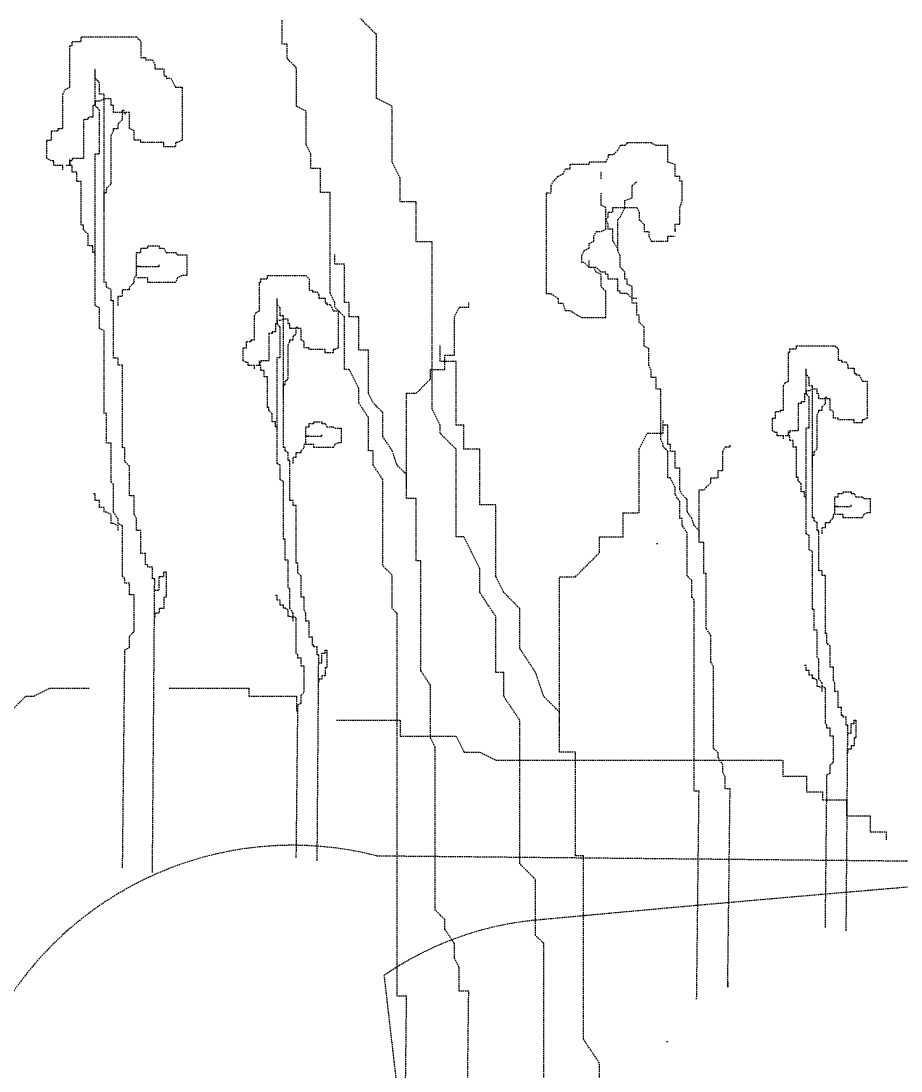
# Model space of a CAD drawing. Header units: millimetres. Extents: x 84840 to 206424, y -288515 to -124389.
# Drawn here: x 113653.2 to 113800.4, y -199503.3 to -199327.7 of the extents above; entities that cross this region are included whole.
import ezdxf

# ---------------------------------------------------------------- set-up
doc = ezdxf.new("R2010")
doc.units = ezdxf.units.MM
doc.linetypes.add('DASHED2', pattern=[0.375, 0.25, -0.125])

# ---------------------------------------------------------------- blocks, each defined once
blk = doc.blocks.new('h01')
at = {"color": 6, "linetype": 'DASHED2'}
for p, q in [((113696.88, -199331.58), (113696.88, -199327.58)), ((113712.62, -199329.98), (113709.95, -199327.31)), ((113663.24, -199330.35), (113672.46, -199330.35)), ((113663.24, -199331.12), (113663.24, -199330.35)), ((113672.46, -199330.35), (113673.23, -199331.12)), ((113712.62, -199340.65), (113712.62, -199329.98)), ((113661.32, -199331.89), (113661.71, -199331.89)), ((113661.32, -199338.8), (113661.32, -199331.89)), ((113661.71, -199331.12), (113663.24, -199331.12)), ((113661.71, -199331.89), (113661.71, -199331.12)), ((113673.23, -199331.12), (113673.23, -199333.81)), ((113697.68, -199331.58), (113696.88, -199331.58)), ((113697.68, -199333.98), (113697.68, -199331.58)), ((113673.23, -199333.81), (113673.99, -199333.81)), ((113673.99, -199333.81), (113673.99, -199334.19)), ((113699.28, -199335.58), (113697.68, -199333.98)), ((113665.55, -199337.26), (113665.55, -199335.73)), ((113673.99, -199334.19), (113675.15, -199334.19)), ((113675.15, -199334.19), (113675.53, -199334.96)), ((113675.53, -199334.96), (113675.53, -199335.73)), ((113675.53, -199335.73), (113677.07, -199335.73)), ((113677.07, -199335.73), (113677.07, -199336.88)), ((113699.28, -199341.98), (113699.28, -199335.58)), ((113665.55, -199341.87), (113665.55, -199336.11)), ((113666.31, -199338.03), (113665.55, -199337.26)), ((113677.07, -199336.88), (113677.45, -199336.88)), ((113677.45, -199336.88), (113677.45, -199337.26)), ((113677.45, -199337.26), (113678.22, -199337.26)), ((113678.22, -199337.26), (113678.99, -199338.8)), ((113660.17, -199339.95), (113660.55, -199339.18)), ((113660.55, -199339.18), (113661.32, -199338.8)), ((113666.31, -199339.95), (113666.31, -199338.03)), ((113678.99, -199338.8), (113680.14, -199338.8)), ((113680.14, -199338.8), (113680.14, -199347.63)), ((113660.17, -199345.71), (113660.17, -199339.95)), ((113665.55, -199341.1), (113665.55, -199341.87)), ((113666.31, -199341.1), (113665.55, -199341.1)), ((113667.08, -199339.95), (113666.31, -199339.95)), ((113667.08, -199340.72), (113666.31, -199341.1)), ((113667.08, -199371.44), (113667.08, -199339.95)), ((113668.23, -199340.72), (113667.08, -199340.72)), ((113668.23, -199341.87), (113668.23, -199340.72)), ((113715.28, -199341.98), (113712.62, -199340.65)), ((113665.16, -199341.87), (113665.16, -199343.79)), ((113665.55, -199341.87), (113665.16, -199341.87)), ((113666.31, -199342.64), (113665.55, -199341.87)), ((113666.31, -199349.94), (113666.31, -199342.64)), ((113668.62, -199341.87), (113668.23, -199341.87)), ((113668.62, -199343.02), (113668.62, -199341.87)), ((113670.15, -199344.18), (113670.15, -199342.64)), ((113670.15, -199342.64), (113670.54, -199342.64)), ((113700.88, -199342.78), (113699.28, -199341.98)), ((113700.88, -199348.38), (113700.88, -199342.78)), ((113715.28, -199351.31), (113715.28, -199341.98)), ((113663.63, -199344.18), (113663.63, -199350.7)), ((113664.39, -199344.18), (113663.63, -199344.18)), ((113664.39, -199343.79), (113664.39, -199344.18)), ((113665.16, -199343.79), (113664.39, -199343.79)), ((113671.31, -199343.02), (113668.62, -199343.02)), ((113669.39, -199344.94), (113670.15, -199344.18)), ((113671.31, -199345.71), (113671.31, -199343.02)), ((113658.25, -199346.1), (113659.4, -199346.1)), ((113658.25, -199347.63), (113658.25, -199346.1)), ((113659.4, -199345.71), (113660.17, -199345.71)), ((113659.4, -199346.1), (113659.4, -199345.71)), ((113668.23, -199346.86), (113668.62, -199346.1)), ((113668.62, -199346.1), (113668.62, -199345.71)), ((113668.62, -199345.71), (113669.39, -199345.71)), ((113669.39, -199345.71), (113669.39, -199344.94)), ((113672.07, -199346.1), (113671.31, -199345.71)), ((113672.07, -199347.63), (113672.07, -199346.1)), ((113657.48, -199347.63), (113658.25, -199347.63)), ((113657.48, -199350.7), (113657.48, -199347.63)), ((113668.23, -199354.93), (113668.23, -199346.86)), ((113673.23, -199347.63), (113672.07, -199347.63)), ((113673.23, -199348.02), (113673.23, -199347.63)), ((113677.07, -199348.02), (113673.23, -199348.02)), ((113677.07, -199348.78), (113677.07, -199348.02)), ((113678.99, -199348.02), (113678.99, -199348.78)), ((113679.37, -199348.02), (113678.99, -199348.02)), ((113680.14, -199347.63), (113679.37, -199348.02)), ((113754.62, -199348.11), (113754.22, -199348.51)), ((113758.62, -199348.11), (113754.62, -199348.11)), ((113759.42, -199348.51), (113758.62, -199348.11)), ((113678.99, -199348.78), (113677.07, -199348.78)), ((113701.68, -199349.98), (113700.88, -199348.38)), ((113753.02, -199349.31), (113752.22, -199350.11)), ((113753.42, -199348.51), (113753.02, -199349.31)), ((113754.22, -199348.51), (113753.42, -199348.51)), ((113761.42, -199348.51), (113759.42, -199348.51)), ((113761.42, -199351.31), (113761.42, -199348.51)), ((113658.25, -199351.09), (113657.48, -199350.7)), ((113658.63, -199351.09), (113658.25, -199351.09)), ((113658.63, -199351.86), (113658.63, -199351.09)), ((113661.32, -199351.86), (113661.32, -199350.7)), ((113661.32, -199351.09), (113661.32, -199351.86)), ((113661.71, -199351.09), (113661.32, -199351.09)), ((113661.71, -199350.7), (113661.71, -199351.09)), ((113663.63, -199350.7), (113661.71, -199350.7)), ((113665.55, -199349.94), (113666.31, -199349.94)), ((113665.55, -199375.28), (113665.55, -199349.94)), ((113701.68, -199352.38), (113701.68, -199349.98)), ((113716.62, -199353.98), (113715.28, -199351.31)), ((113748.22, -199351.31), (113748.22, -199351.71)), ((113751.02, -199351.31), (113748.22, -199351.31)), ((113751.42, -199350.51), (113751.02, -199351.31)), ((113751.42, -199350.11), (113751.42, -199350.51)), ((113752.22, -199350.11), (113751.42, -199350.11)), ((113762.62, -199351.71), (113761.42, -199351.31)), ((113660.17, -199351.86), (113658.63, -199351.86)), ((113660.17, -199352.62), (113660.17, -199351.86)), ((113661.32, -199351.86), (113660.55, -199351.86)), ((113661.71, -199351.86), (113661.32, -199351.86)), ((113661.71, -199353.01), (113661.71, -199351.86)), ((113662.47, -199353.01), (113661.71, -199353.01)), ((113662.47, -199354.54), (113662.47, -199353.01)), ((113703.28, -199352.38), (113701.68, -199352.38)), ((113703.28, -199356.38), (113703.28, -199352.38)), ((113743.82, -199353.31), (113743.02, -199353.71)), ((113744.22, -199352.51), (113743.82, -199353.31)), ((113745.02, -199352.51), (113744.22, -199352.51)), ((113745.02, -199351.71), (113745.02, -199352.51)), ((113748.22, -199351.71), (113745.02, -199351.71)), ((113750.22, -199354.11), (113750.22, -199352.91)), ((113762.62, -199353.71), (113762.62, -199351.71)), ((113663.24, -199354.54), (113662.47, -199354.54)), ((113663.24, -199361.84), (113663.24, -199354.54)), ((113667.47, -199355.7), (113668.23, -199354.93)), ((113716.62, -199357.98), (113716.62, -199353.98)), ((113742.22, -199354.51), (113741.82, -199355.31)), ((113743.02, -199353.71), (113742.22, -199354.51)), ((113755.42, -199355.31), (113756.22, -199354.51)), ((113763.42, -199353.71), (113762.62, -199353.71)), ((113763.42, -199354.51), (113763.42, -199353.71)), ((113763.82, -199354.51), (113763.42, -199354.51)), ((113763.82, -199357.71), (113763.82, -199354.51)), ((113667.08, -199359.54), (113667.08, -199356.46)), ((113667.08, -199356.46), (113667.47, -199356.46)), ((113667.47, -199356.46), (113667.47, -199355.7)), ((113704.88, -199356.38), (113703.28, -199356.38)), ((113704.88, -199373.18), (113704.88, -199356.38)), ((113741.02, -199356.51), (113741.02, -199373.31)), ((113741.82, -199356.51), (113741.02, -199356.51)), ((113741.82, -199355.31), (113741.82, -199356.51)), ((113750.22, -199358.51), (113750.22, -199356.51)), ((113755.42, -199357.31), (113755.42, -199355.31)), ((113719.28, -199357.98), (113716.62, -199357.98)), ((113719.28, -199364.65), (113719.28, -199357.98)), ((113751.02, -199358.91), (113750.22, -199358.51)), ((113754.22, -199357.71), (113755.42, -199357.31)), ((113754.22, -199358.91), (113754.22, -199357.71)), ((113763.42, -199358.91), (113763.82, -199357.71)), ((113751.02, -199360.91), (113751.02, -199358.91)), ((113751.42, -199359.71), (113752.22, -199359.71)), ((113751.42, -199360.51), (113751.42, -199359.71)), ((113752.22, -199358.91), (113756.22, -199358.91)), ((113752.22, -199359.71), (113752.22, -199358.91)), ((113753.42, -199360.51), (113754.22, -199358.91)), ((113756.22, -199358.91), (113756.62, -199359.71)), ((113756.62, -199359.71), (113756.62, -199360.91)), ((113763.42, -199361.71), (113763.42, -199358.91)), ((113663.63, -199361.84), (113663.24, -199361.84)), ((113663.63, -199362.61), (113663.63, -199361.84)), ((113751.02, -199360.91), (113751.42, -199360.51)), ((113751.02, -199362.51), (113751.02, -199360.91)), ((113751.42, -199361.71), (113751.02, -199360.91)), ((113751.42, -199362.51), (113751.42, -199361.71)), ((113753.02, -199360.91), (113753.42, -199360.51)), ((113753.02, -199365.71), (113753.02, -199360.91)), ((113756.62, -199360.91), (113757.42, -199361.71)), ((113757.42, -199361.71), (113757.42, -199362.91)), ((113762.62, -199361.71), (113763.42, -199361.71)), ((113762.62, -199362.91), (113762.62, -199361.71)), ((113664.39, -199363.38), (113663.63, -199362.61)), ((113664.39, -199365.3), (113664.39, -199363.38)), ((113749.02, -199363.71), (113749.42, -199362.91)), ((113749.02, -199364.51), (113749.02, -199363.71)), ((113749.42, -199362.91), (113750.22, -199362.91)), ((113750.22, -199362.91), (113751.02, -199362.51)), ((113752.22, -199362.51), (113751.42, -199362.51)), ((113752.22, -199364.51), (113752.22, -199362.51)), ((113757.42, -199362.91), (113758.22, -199362.91)), ((113758.22, -199362.91), (113758.22, -199363.71)), ((113758.22, -199363.71), (113758.62, -199364.51)), ((113761.42, -199363.71), (113762.62, -199363.71)), ((113761.42, -199364.51), (113761.42, -199363.71)), ((113762.62, -199362.51), (113762.62, -199362.91)), ((113665.16, -199365.3), (113664.39, -199365.3)), ((113665.16, -199366.45), (113665.16, -199365.3)), ((113673.23, -199365.68), (113674.38, -199365.68)), ((113673.23, -199366.45), (113673.23, -199365.68)), ((113674.38, -199365.3), (113676.3, -199365.3)), ((113674.38, -199365.68), (113674.38, -199365.3)), ((113676.3, -199365.3), (113676.3, -199365.68)), ((113676.3, -199365.68), (113677.07, -199365.68)), ((113677.07, -199365.68), (113677.45, -199366.45)), ((113721.95, -199364.65), (113719.28, -199364.65)), ((113721.95, -199392.65), (113721.95, -199364.65)), ((113748.22, -199364.91), (113749.02, -199364.51)), ((113748.22, -199365.71), (113748.22, -199364.91)), ((113753.02, -199365.71), (113752.22, -199364.51)), ((113758.62, -199364.51), (113761.42, -199364.51)), ((113665.55, -199366.45), (113665.16, -199366.45)), ((113665.55, -199366.83), (113665.55, -199366.45)), ((113672.46, -199366.45), (113673.23, -199366.45)), ((113672.46, -199368.75), (113672.46, -199366.45)), ((113677.45, -199366.45), (113678.99, -199366.45)), ((113678.99, -199366.45), (113679.37, -199366.83)), ((113679.37, -199366.83), (113680.91, -199366.83)), ((113680.91, -199366.83), (113680.91, -199370.29)), ((113705.68, -199368.38), (113705.68, -199366.78)), ((113747.02, -199366.91), (113747.42, -199366.11)), ((113747.02, -199368.11), (113747.02, -199366.91)), ((113747.42, -199366.11), (113748.22, -199365.71)), ((113753.02, -199366.11), (113753.02, -199365.71)), ((113753.42, -199366.91), (113753.02, -199366.11)), ((113753.42, -199368.91), (113753.42, -199366.91)), ((113673.23, -199368.75), (113672.46, -199368.75)), ((113672.46, -199370.29), (113672.46, -199368.75)), ((113672.46, -199368.75), (113676.3, -199368.75)), ((113676.3, -199368.75), (113676.3, -199368.37)), ((113707.28, -199368.38), (113705.68, -199368.38)), ((113707.28, -199374.78), (113707.28, -199368.38)), ((113747.42, -199368.11), (113747.02, -199368.11)), ((113748.22, -199368.91), (113747.42, -199368.11)), ((113748.22, -199368.91), (113748.22, -199367.71)), ((113749.02, -199368.91), (113748.22, -199368.91)), ((113749.42, -199368.91), (113748.22, -199368.91)), ((113749.42, -199369.71), (113749.02, -199368.91)), ((113750.22, -199369.71), (113749.42, -199368.91)), ((113754.22, -199369.71), (113753.42, -199368.91)), ((113672.07, -199370.67), (113672.46, -199370.29)), ((113672.07, -199371.44), (113672.07, -199370.67)), ((113674.38, -199370.67), (113672.46, -199370.67)), ((113674.38, -199371.44), (113674.38, -199370.67)), ((113679.37, -199370.67), (113678.99, -199371.44)), ((113680.14, -199370.29), (113679.37, -199370.67)), ((113680.91, -199370.29), (113680.14, -199370.29)), ((113693.31, -199370.83), (113694.38, -199370.83)), ((113693.31, -199371.37), (113693.31, -199370.83)), ((113694.38, -199370.29), (113700.83, -199370.29)), ((113694.38, -199370.83), (113694.38, -199370.29)), ((113700.83, -199370.29), (113701.37, -199370.83)), ((113701.37, -199370.83), (113701.37, -199372.71)), ((113750.22, -199370.11), (113749.42, -199369.71)), ((113751.02, -199369.71), (113750.22, -199369.71)), ((113750.22, -199372.11), (113750.22, -199370.11)), ((113751.02, -199370.11), (113751.02, -199369.71)), ((113751.42, -199370.11), (113751.02, -199370.11)), ((113751.42, -199370.91), (113751.42, -199370.11)), ((113753.02, -199370.91), (113751.42, -199370.91)), ((113753.02, -199372.91), (113753.02, -199370.91)), ((113754.22, -199370.91), (113754.22, -199369.71)), ((113754.62, -199370.91), (113754.22, -199370.91)), ((113754.62, -199371.71), (113754.62, -199370.91)), ((113667.47, -199371.44), (113667.08, -199371.44)), ((113667.47, -199372.21), (113667.47, -199371.44)), ((113668.23, -199372.59), (113667.47, -199372.21)), ((113668.23, -199374.51), (113668.23, -199372.59)), ((113670.15, -199373.74), (113670.15, -199372.59)), ((113670.15, -199372.59), (113671.31, -199372.59)), ((113671.31, -199372.21), (113672.07, -199371.44)), ((113671.31, -199372.59), (113671.31, -199372.21)), ((113678.99, -199371.44), (113674.38, -199371.44)), ((113693.04, -199371.37), (113693.31, -199371.37)), ((113693.04, -199376.21), (113693.04, -199371.37)), ((113701.37, -199372.71), (113701.91, -199372.71)), ((113701.91, -199372.71), (113701.91, -199372.98)), ((113751.02, -199372.91), (113750.22, -199372.11)), ((113755.42, -199372.11), (113754.62, -199371.71)), ((113755.42, -199374.91), (113755.42, -199372.11)), ((113669.39, -199375.28), (113669.39, -199373.74)), ((113669.39, -199373.74), (113670.15, -199373.74)), ((113696, -199375.13), (113696, -199374.06)), ((113696, -199378.36), (113696, -199374.32)), ((113701.91, -199372.98), (113702.72, -199372.98)), ((113702.72, -199372.98), (113702.98, -199373.52)), ((113702.98, -199373.52), (113702.98, -199374.06)), ((113702.98, -199374.06), (113704.06, -199374.06)), ((113704.06, -199374.06), (113704.06, -199374.86)), ((113705.68, -199374.78), (113704.88, -199373.18)), ((113741.02, -199373.31), (113741.82, -199373.31)), ((113741.82, -199373.31), (113743.02, -199374.11)), ((113743.02, -199374.11), (113743.02, -199374.91)), ((113751.02, -199377.31), (113751.02, -199372.91)), ((113753.42, -199372.91), (113753.02, -199372.91)), ((113753.42, -199373.31), (113753.42, -199372.91)), ((113754.62, -199373.31), (113753.42, -199373.31)), ((113755.42, -199374.11), (113754.62, -199373.31)), ((113756.22, -199374.11), (113755.42, -199374.11)), ((113666.31, -199375.66), (113665.55, -199375.28)), ((113666.31, -199379.12), (113666.31, -199375.66)), ((113668.62, -199374.51), (113668.23, -199374.51)), ((113668.62, -199384.11), (113668.62, -199374.51)), ((113692.5, -199376.48), (113693.04, -199376.21)), ((113696.53, -199375.67), (113696, -199375.13)), ((113696.53, -199377.01), (113696.53, -199375.67)), ((113704.06, -199374.86), (113704.33, -199374.86)), ((113704.33, -199374.86), (113704.33, -199375.13)), ((113704.33, -199375.13), (113704.87, -199375.13)), ((113704.87, -199375.13), (113705.4, -199376.21)), ((113705.4, -199376.21), (113706.21, -199376.21)), ((113705.68, -199375.58), (113705.68, -199374.78)), ((113707.28, -199377.18), (113705.68, -199375.58)), ((113706.21, -199376.21), (113706.21, -199382.39)), ((113708.08, -199374.78), (113707.28, -199374.78)), ((113708.08, -199377.18), (113708.08, -199374.78)), ((113725.68, -199377.18), (113726.48, -199375.58)), ((113726.48, -199375.58), (113728.08, -199375.58)), ((113728.08, -199375.58), (113728.08, -199374.78)), ((113743.02, -199374.91), (113743.82, -199374.91)), ((113743.82, -199374.91), (113744.22, -199376.11)), ((113744.22, -199376.11), (113745.02, -199376.11)), ((113745.02, -199376.11), (113746.22, -199376.91)), ((113756.22, -199374.91), (113755.42, -199374.91)), ((113756.22, -199376.91), (113756.22, -199374.91)), ((113692.23, -199377.01), (113692.5, -199376.48)), ((113692.23, -199381.04), (113692.23, -199377.01)), ((113696, -199377.82), (113696, -199378.36)), ((113696.53, -199377.82), (113696, -199377.82)), ((113697.07, -199377.01), (113696.53, -199377.01)), ((113697.07, -199377.55), (113696.53, -199377.82)), ((113697.07, -199399.05), (113697.07, -199377.01)), ((113697.88, -199377.55), (113697.07, -199377.55)), ((113697.88, -199378.36), (113697.88, -199377.55)), ((113707.28, -199385.98), (113707.28, -199377.18)), ((113709.68, -199377.18), (113708.08, -199377.18)), ((113709.68, -199382.78), (113709.68, -199377.18)), ((113725.68, -199383.58), (113725.68, -199377.18)), ((113746.22, -199376.91), (113747.02, -199377.31)), ((113747.02, -199377.31), (113751.02, -199377.31)), ((113756.62, -199376.91), (113756.22, -199376.91)), ((113756.62, -199378.11), (113756.62, -199376.91)), ((113667.08, -199379.5), (113666.31, -199379.12)), ((113667.08, -199393.33), (113667.08, -199379.5)), ((113695.19, -199379.7), (113695.19, -199379.97)), ((113695.73, -199379.7), (113695.19, -199379.7)), ((113695.73, -199378.36), (113695.73, -199379.7)), ((113696, -199378.36), (113695.73, -199378.36)), ((113696.53, -199378.89), (113696, -199378.36)), ((113696.53, -199384), (113696.53, -199378.89)), ((113698.15, -199378.36), (113697.88, -199378.36)), ((113698.15, -199379.16), (113698.15, -199378.36)), ((113700.03, -199379.16), (113698.15, -199379.16)), ((113699.22, -199378.89), (113699.49, -199378.89)), ((113699.22, -199379.97), (113699.22, -199378.89)), ((113700.03, -199381.04), (113700.03, -199379.16)), ((113757.42, -199378.91), (113756.62, -199378.11)), ((113757.42, -199382.11), (113757.42, -199378.91)), ((113690.89, -199381.31), (113691.69, -199381.31)), ((113690.89, -199382.39), (113690.89, -199381.31)), ((113691.69, -199381.04), (113692.23, -199381.04)), ((113691.69, -199381.31), (113691.69, -199381.04)), ((113694.65, -199379.97), (113694.65, -199384.54)), ((113695.19, -199379.97), (113694.65, -199379.97)), ((113697.88, -199381.85), (113698.15, -199381.31)), ((113698.15, -199381.04), (113698.68, -199381.04)), ((113698.15, -199381.31), (113698.15, -199381.04)), ((113698.68, -199380.51), (113699.22, -199379.97)), ((113698.68, -199381.04), (113698.68, -199380.51)), ((113700.56, -199381.31), (113700.03, -199381.04)), ((113700.56, -199382.39), (113700.56, -199381.31)), ((113690.35, -199382.39), (113690.89, -199382.39)), ((113690.35, -199384.54), (113690.35, -199382.39)), ((113697.88, -199387.5), (113697.88, -199381.85)), ((113701.37, -199382.39), (113700.56, -199382.39)), ((113701.37, -199382.66), (113701.37, -199382.39)), ((113704.06, -199382.66), (113701.37, -199382.66)), ((113704.06, -199383.2), (113704.06, -199382.66)), ((113705.4, -199383.2), (113704.06, -199383.2)), ((113705.4, -199382.66), (113705.4, -199383.2)), ((113705.67, -199382.66), (113705.4, -199382.66)), ((113706.21, -199382.39), (113705.67, -199382.66)), ((113711.28, -199382.78), (113709.68, -199382.78)), ((113711.28, -199389.98), (113711.28, -199382.78)), ((113723.28, -199384.65), (113723.28, -199381.98)), ((113758.22, -199382.51), (113757.42, -199382.11)), ((113758.22, -199385.31), (113758.22, -199382.51)), ((113781.58, -199383.1), (113781.84, -199383.1)), ((113781.58, -199387.94), (113781.58, -199383.1)), ((113781.84, -199382.56), (113782.92, -199382.56)), ((113781.84, -199383.1), (113781.84, -199382.56)), ((113782.92, -199382.02), (113789.37, -199382.02)), ((113782.92, -199382.56), (113782.92, -199382.02)), ((113789.37, -199382.02), (113789.91, -199382.56)), ((113789.91, -199382.56), (113789.91, -199384.44)), ((113669.39, -199384.11), (113668.62, -199384.11)), ((113669.39, -199385.26), (113669.39, -199384.11)), ((113690.89, -199384.81), (113690.35, -199384.54)), ((113691.16, -199384.81), (113690.89, -199384.81)), ((113691.16, -199385.35), (113691.16, -199384.81)), ((113693.04, -199385.35), (113693.04, -199384.54)), ((113693.04, -199384.81), (113693.04, -199385.35)), ((113693.31, -199384.81), (113693.04, -199384.81)), ((113693.31, -199384.54), (113693.31, -199384.81)), ((113694.65, -199384.54), (113693.31, -199384.54)), ((113696, -199384), (113696.53, -199384)), ((113696, -199401.74), (113696, -199384)), ((113725.95, -199384.65), (113723.28, -199384.65)), ((113724.08, -199383.58), (113725.68, -199383.58)), ((113724.08, -199385.98), (113724.08, -199383.58)), ((113725.95, -199395.31), (113725.95, -199384.65)), ((113789.91, -199384.44), (113790.45, -199384.44)), ((113790.45, -199384.44), (113790.45, -199384.71)), ((113790.45, -199384.71), (113791.25, -199384.71)), ((113791.25, -199384.71), (113791.52, -199385.25)), ((113670.15, -199385.26), (113669.39, -199385.26)), ((113670.15, -199399.09), (113670.15, -199385.26)), ((113692.23, -199385.35), (113691.16, -199385.35)), ((113692.23, -199385.88), (113692.23, -199385.35)), ((113693.04, -199385.35), (113692.5, -199385.35)), ((113693.31, -199385.35), (113693.04, -199385.35)), ((113693.31, -199386.15), (113693.31, -199385.35)), ((113693.84, -199386.15), (113693.31, -199386.15)), ((113693.84, -199387.23), (113693.84, -199386.15)), ((113708.08, -199385.98), (113707.28, -199385.98)), ((113709.68, -199389.18), (113708.08, -199385.98)), ((113721.68, -199385.98), (113724.08, -199385.98)), ((113721.68, -199387.58), (113721.68, -199385.98)), ((113758.62, -199386.11), (113758.22, -199385.31)), ((113758.62, -199387.31), (113758.62, -199386.11)), ((113784.53, -199386.86), (113784.53, -199385.79)), ((113784.53, -199390.09), (113784.53, -199386.06)), ((113791.52, -199385.25), (113791.52, -199385.79)), ((113791.52, -199385.79), (113792.6, -199385.79)), ((113792.6, -199385.79), (113792.6, -199386.59)), ((113792.6, -199386.59), (113792.87, -199386.59)), ((113792.87, -199386.59), (113792.87, -199386.86)), ((113694.38, -199387.23), (113693.84, -199387.23)), ((113694.38, -199392.33), (113694.38, -199387.23)), ((113697.34, -199388.03), (113697.88, -199387.5)), ((113697.34, -199388.57), (113697.34, -199388.03)), ((113720.08, -199389.18), (113721.68, -199387.58)), ((113759.42, -199387.31), (113758.62, -199387.31)), ((113759.42, -199389.31), (113759.42, -199387.31)), ((113780.77, -199388.74), (113781.04, -199388.21)), ((113781.04, -199388.21), (113781.58, -199387.94)), ((113785.07, -199387.4), (113784.53, -199386.86)), ((113785.07, -199388.74), (113785.07, -199387.4)), ((113792.87, -199386.86), (113793.4, -199386.86)), ((113793.4, -199386.86), (113793.94, -199387.94)), ((113793.94, -199387.94), (113794.75, -199387.94)), ((113794.75, -199387.94), (113794.75, -199394.12)), ((113697.07, -199388.57), (113697.34, -199388.57)), ((113697.07, -199390.72), (113697.07, -199388.57)), ((113709.68, -199391.58), (113709.68, -199389.18)), ((113712.08, -199391.58), (113711.28, -199389.98)), ((113717.68, -199389.98), (113719.28, -199389.98)), ((113717.68, -199405.98), (113717.68, -199389.98)), ((113719.28, -199389.98), (113720.08, -199389.18)), ((113760.22, -199389.31), (113759.42, -199389.31)), ((113760.22, -199397.71), (113760.22, -199389.31)), ((113780.77, -199392.78), (113780.77, -199388.74)), ((113784.26, -199390.09), (113784.26, -199391.43)), ((113784.53, -199390.09), (113784.26, -199390.09)), ((113784.53, -199389.55), (113784.53, -199390.09)), ((113785.07, -199389.55), (113784.53, -199389.55)), ((113785.07, -199390.63), (113784.53, -199390.09)), ((113785.61, -199388.74), (113785.07, -199388.74)), ((113785.61, -199389.28), (113785.07, -199389.55)), ((113785.61, -199410.79), (113785.61, -199388.74)), ((113786.41, -199389.28), (113785.61, -199389.28)), ((113786.41, -199390.09), (113786.41, -199389.28)), ((113786.68, -199390.09), (113786.41, -199390.09)), ((113786.68, -199390.89), (113786.68, -199390.09)), ((113711.28, -199393.98), (113709.68, -199391.58)), ((113713.68, -199393.18), (113712.08, -199391.58)), ((113783.19, -199391.7), (113783.19, -199396.27)), ((113783.73, -199391.7), (113783.19, -199391.7)), ((113783.73, -199391.43), (113783.73, -199391.7)), ((113784.26, -199391.43), (113783.73, -199391.43)), ((113785.07, -199395.73), (113785.07, -199390.63)), ((113788.56, -199390.89), (113786.68, -199390.89)), ((113787.22, -199392.24), (113787.76, -199391.7)), ((113787.76, -199390.63), (113788.03, -199390.63)), ((113787.76, -199391.7), (113787.76, -199390.63)), ((113788.56, -199392.78), (113788.56, -199390.89)), ((113667.47, -199393.33), (113667.08, -199393.33)), ((113667.47, -199398.32), (113667.47, -199393.33)), ((113694.65, -199392.33), (113694.38, -199392.33)), ((113694.65, -199392.87), (113694.65, -199392.33)), ((113695.19, -199393.41), (113694.65, -199392.87)), ((113695.19, -199394.75), (113695.19, -199393.41)), ((113713.68, -199397.18), (113713.68, -199393.18)), ((113723.28, -199395.31), (113721.95, -199392.65)), ((113779.43, -199393.04), (113780.23, -199393.04)), ((113779.43, -199394.12), (113779.43, -199393.04)), ((113780.23, -199392.78), (113780.77, -199392.78)), ((113780.23, -199393.04), (113780.23, -199392.78)), ((113786.41, -199393.58), (113786.68, -199393.04)), ((113786.41, -199399.23), (113786.41, -199393.58)), ((113786.68, -199392.78), (113787.22, -199392.78)), ((113786.68, -199393.04), (113786.68, -199392.78)), ((113787.22, -199392.78), (113787.22, -199392.24)), ((113789.1, -199393.04), (113788.56, -199392.78)), ((113789.1, -199394.12), (113789.1, -199393.04)), ((113695.73, -199394.75), (113695.19, -199394.75)), ((113695.73, -199395.56), (113695.73, -199394.75)), ((113701.37, -199395.02), (113702.18, -199395.02)), ((113701.37, -199395.56), (113701.37, -199395.02)), ((113702.18, -199394.75), (113703.52, -199394.75)), ((113702.18, -199395.02), (113702.18, -199394.75)), ((113703.52, -199394.75), (113703.52, -199395.02)), ((113703.52, -199395.02), (113704.06, -199395.02)), ((113704.06, -199395.02), (113704.33, -199395.56)), ((113711.28, -199399.58), (113711.28, -199393.98)), ((113723.28, -199396.65), (113723.28, -199395.31)), ((113727.28, -199395.31), (113725.95, -199395.31)), ((113727.28, -199399.31), (113727.28, -199395.31)), ((113760.62, -199395.31), (113760.62, -199394.51)), ((113761.42, -199395.31), (113760.62, -199395.31)), ((113760.62, -199396.65), (113760.62, -199395.31)), ((113761.42, -199398.51), (113761.42, -199395.31)), ((113778.89, -199394.12), (113779.43, -199394.12)), ((113778.89, -199396.27), (113778.89, -199394.12)), ((113789.91, -199394.12), (113789.1, -199394.12)), ((113789.91, -199394.39), (113789.91, -199394.12)), ((113792.6, -199394.39), (113789.91, -199394.39)), ((113792.6, -199394.93), (113792.6, -199394.39)), ((113793.94, -199394.93), (113792.6, -199394.93)), ((113793.94, -199394.39), (113793.94, -199394.93)), ((113794.21, -199394.39), (113793.94, -199394.39)), ((113794.75, -199394.12), (113794.21, -199394.39)), ((113696, -199395.56), (113695.73, -199395.56)), ((113696, -199395.83), (113696, -199395.56)), ((113700.83, -199395.56), (113701.37, -199395.56)), ((113700.83, -199397.17), (113700.83, -199395.56)), ((113701.37, -199397.17), (113700.83, -199397.17)), ((113700.83, -199397.17), (113703.52, -199397.17)), ((113700.83, -199398.25), (113700.83, -199397.17)), ((113703.52, -199397.17), (113703.52, -199396.9)), ((113704.33, -199395.56), (113705.4, -199395.56)), ((113705.4, -199395.56), (113705.67, -199395.83)), ((113705.67, -199395.83), (113706.75, -199395.83)), ((113706.75, -199395.83), (113706.75, -199398.25)), ((113715.28, -199399.58), (113713.68, -199397.18)), ((113725.95, -199399.31), (113723.28, -199396.65)), ((113756.62, -199399.31), (113757.95, -199396.65)), ((113757.95, -199396.65), (113760.62, -199396.65)), ((113779.43, -199396.54), (113778.89, -199396.27)), ((113779.69, -199396.54), (113779.43, -199396.54)), ((113779.69, -199397.08), (113779.69, -199396.54)), ((113780.77, -199397.08), (113779.69, -199397.08)), ((113780.77, -199397.61), (113780.77, -199397.08)), ((113781.58, -199397.08), (113781.04, -199397.08)), ((113781.58, -199397.08), (113781.58, -199396.27)), ((113781.58, -199396.54), (113781.58, -199397.08)), ((113781.84, -199396.54), (113781.58, -199396.54)), ((113781.84, -199397.08), (113781.58, -199397.08)), ((113781.84, -199396.27), (113781.84, -199396.54)), ((113783.19, -199396.27), (113781.84, -199396.27)), ((113781.84, -199397.88), (113781.84, -199397.08)), ((113784.53, -199395.73), (113785.07, -199395.73)), ((113784.53, -199413.47), (113784.53, -199395.73)), ((113668.23, -199398.32), (113667.47, -199398.32)), ((113668.23, -199404.85), (113668.23, -199398.32)), ((113697.34, -199399.05), (113697.07, -199399.05)), ((113697.34, -199399.59), (113697.34, -199399.05)), ((113700.03, -199399.59), (113700.56, -199399.05)), ((113700.56, -199398.52), (113700.83, -199398.25)), ((113700.56, -199399.05), (113700.56, -199398.52)), ((113702.18, -199398.52), (113700.83, -199398.52)), ((113702.18, -199399.05), (113702.18, -199398.52)), ((113705.4, -199399.05), (113702.18, -199399.05)), ((113705.67, -199398.52), (113705.4, -199399.05)), ((113706.21, -199398.25), (113705.67, -199398.52)), ((113706.75, -199398.25), (113706.21, -199398.25)), ((113760.62, -199398.51), (113760.22, -199397.71)), ((113760.62, -199398.91), (113760.62, -199398.51)), ((113761.42, -199399.71), (113760.62, -199398.91)), ((113761.82, -199398.51), (113761.42, -199398.51)), ((113761.82, -199399.71), (113761.82, -199398.51)), ((113770.62, -199399.71), (113771.02, -199398.91)), ((113771.02, -199398.91), (113771.82, -199398.91)), ((113771.82, -199398.91), (113771.82, -199398.51)), ((113782.38, -199397.88), (113781.84, -199397.88)), ((113782.38, -199398.96), (113782.38, -199397.88)), ((113782.92, -199398.96), (113782.38, -199398.96)), ((113782.92, -199404.07), (113782.92, -199398.96)), ((113670.54, -199399.09), (113670.15, -199399.09)), ((113670.54, -199401.39), (113670.54, -199399.09)), ((113697.88, -199399.86), (113697.34, -199399.59)), ((113697.88, -199401.2), (113697.88, -199399.86)), ((113698.68, -199400.67), (113699.22, -199400.67)), ((113698.68, -199401.74), (113698.68, -199400.67)), ((113699.22, -199399.86), (113700.03, -199399.86)), ((113699.22, -199400.67), (113699.22, -199399.86)), ((113700.03, -199399.86), (113700.03, -199399.59)), ((113712.08, -199399.58), (113711.28, -199399.58)), ((113712.08, -199401.98), (113712.08, -199399.58)), ((113716.08, -199401.98), (113715.28, -199399.58)), ((113725.95, -199413.98), (113725.95, -199399.31)), ((113729.95, -199399.31), (113727.28, -199399.31)), ((113729.95, -199408.65), (113729.95, -199399.31)), ((113756.62, -199409.98), (113756.62, -199399.31)), ((113761.42, -199404.11), (113761.42, -199399.71)), ((113762.62, -199399.71), (113761.82, -199399.71)), ((113762.62, -199402.51), (113762.62, -199399.71)), ((113770.62, -199402.91), (113770.62, -199399.71)), ((113785.61, -199400.3), (113785.88, -199400.3)), ((113785.61, -199402.45), (113785.61, -199400.3)), ((113785.88, -199399.76), (113786.41, -199399.23)), ((113785.88, -199400.3), (113785.88, -199399.76)), ((113671.31, -199402.16), (113670.54, -199401.39)), ((113671.31, -199407.15), (113671.31, -199402.16)), ((113696.53, -199402.01), (113696, -199401.74)), ((113696.53, -199404.43), (113696.53, -199402.01)), ((113698.15, -199401.2), (113697.88, -199401.2)), ((113698.15, -199407.92), (113698.15, -199401.2)), ((113713.68, -199404.38), (113712.08, -199401.98)), ((113717.68, -199403.58), (113716.08, -199401.98)), ((113763.42, -199402.51), (113762.62, -199402.51)), ((113763.42, -199406.11), (113763.42, -199402.51)), ((113717.68, -199407.58), (113717.68, -199403.58)), ((113761.82, -199404.11), (113761.42, -199404.11)), ((113762.62, -199405.71), (113761.82, -199404.11)), ((113768.62, -199404.11), (113769.82, -199404.11)), ((113768.62, -199404.91), (113768.62, -199404.11)), ((113769.82, -199402.91), (113770.62, -199402.91)), ((113769.82, -199404.11), (113769.82, -199402.91)), ((113783.19, -199404.07), (113782.92, -199404.07)), ((113783.19, -199404.6), (113783.19, -199404.07)), ((113668.62, -199405.23), (113668.23, -199404.85)), ((113668.62, -199409.84), (113668.62, -199405.23)), ((113697.07, -199404.7), (113696.53, -199404.43)), ((113697.07, -199414.38), (113697.07, -199404.7)), ((113713.68, -199418.78), (113713.68, -199404.38)), ((113762.62, -199406.91), (113762.62, -199405.71)), ((113767.42, -199406.11), (113767.82, -199405.71)), ((113767.82, -199405.71), (113768.62, -199404.91)), ((113783.73, -199405.14), (113783.19, -199404.6)), ((113783.73, -199406.48), (113783.73, -199405.14)), ((113665.55, -199406.77), (113665.16, -199406.77)), ((113665.55, -199407.92), (113665.55, -199406.77)), ((113672.07, -199407.15), (113671.31, -199407.15)), ((113672.07, -199410.22), (113672.07, -199407.15)), ((113719.28, -199407.58), (113717.68, -199407.58)), ((113719.28, -199417.98), (113719.28, -199407.58)), ((113763.42, -199408.11), (113762.62, -199406.91)), ((113763.82, -199406.91), (113763.42, -199406.11)), ((113764.62, -199407.71), (113763.82, -199406.91)), ((113764.62, -199409.71), (113764.62, -199407.71)), ((113766.62, -199406.11), (113767.42, -199406.11)), ((113766.62, -199414.11), (113766.62, -199406.11)), ((113784.26, -199406.48), (113783.73, -199406.48)), ((113784.26, -199407.29), (113784.26, -199406.48)), ((113784.53, -199407.29), (113784.26, -199407.29)), ((113784.53, -199407.56), (113784.53, -199407.29)), ((113789.37, -199407.29), (113789.91, -199407.29)), ((113789.37, -199408.9), (113789.37, -199407.29)), ((113789.91, -199406.75), (113790.72, -199406.75)), ((113789.91, -199407.29), (113789.91, -199406.75)), ((113790.72, -199406.48), (113792.06, -199406.48)), ((113790.72, -199406.75), (113790.72, -199406.48)), ((113792.06, -199406.48), (113792.06, -199406.75)), ((113792.06, -199406.75), (113792.6, -199406.75)), ((113792.6, -199406.75), (113792.87, -199407.29)), ((113792.87, -199407.29), (113793.94, -199407.29)), ((113793.94, -199407.29), (113794.21, -199407.56)), ((113794.21, -199407.56), (113795.28, -199407.56)), ((113795.28, -199407.56), (113795.28, -199409.98)), ((113666.31, -199407.92), (113665.55, -199407.92)), ((113666.31, -199409.07), (113666.31, -199407.92)), ((113667.08, -199409.07), (113666.31, -199409.07)), ((113667.08, -199409.84), (113667.08, -199409.07)), ((113698.68, -199407.92), (113698.15, -199407.92)), ((113698.68, -199408.73), (113698.68, -199407.92)), ((113699.22, -199408.73), (113698.68, -199408.73)), ((113699.22, -199418.41), (113699.22, -199408.73)), ((113732.62, -199408.65), (113729.95, -199408.65)), ((113732.62, -199420.65), (113732.62, -199408.65)), ((113763.42, -199410.91), (113763.42, -199408.11)), ((113789.91, -199408.9), (113789.37, -199408.9)), ((113789.37, -199408.9), (113792.06, -199408.9)), ((113789.37, -199409.98), (113789.37, -199408.9)), ((113792.06, -199408.9), (113792.06, -199408.64)), ((113667.47, -199409.84), (113667.08, -199409.84)), ((113668.23, -199410.22), (113667.47, -199409.84)), ((113668.23, -199411.76), (113668.23, -199410.22)), ((113669.39, -199410.99), (113668.62, -199409.84)), ((113669.39, -199411.76), (113669.39, -199410.99)), ((113672.46, -199410.99), (113672.07, -199410.22)), ((113672.46, -199412.91), (113672.46, -199410.99)), ((113753.95, -199409.98), (113756.62, -199409.98)), ((113753.95, -199413.98), (113753.95, -199409.98)), ((113763.82, -199410.91), (113763.42, -199410.91)), ((113763.82, -199412.11), (113763.82, -199410.91)), ((113765.42, -199410.91), (113764.62, -199409.71)), ((113765.82, -199412.11), (113765.42, -199410.91)), ((113785.88, -199410.79), (113785.61, -199410.79)), ((113785.88, -199411.32), (113785.88, -199410.79)), ((113786.41, -199411.59), (113785.88, -199411.32)), ((113788.56, -199411.32), (113789.1, -199410.79)), ((113788.56, -199411.59), (113788.56, -199411.32)), ((113789.1, -199410.25), (113789.37, -199409.98)), ((113789.1, -199410.79), (113789.1, -199410.25)), ((113790.72, -199410.25), (113789.37, -199410.25)), ((113790.72, -199410.79), (113790.72, -199410.25)), ((113793.94, -199410.79), (113790.72, -199410.79)), ((113794.21, -199410.25), (113793.94, -199410.79)), ((113794.75, -199409.98), (113794.21, -199410.25)), ((113795.28, -199409.98), (113794.75, -199409.98)), ((113668.62, -199411.76), (113668.23, -199411.76)), ((113669.39, -199412.14), (113668.62, -199411.76)), ((113670.15, -199412.14), (113669.39, -199411.76)), ((113669.39, -199412.91), (113669.39, -199412.14)), ((113670.15, -199420.59), (113670.15, -199412.14)), ((113673.23, -199412.91), (113672.46, -199412.91)), ((113673.23, -199416.75), (113673.23, -199412.91)), ((113764.62, -199413.31), (113763.82, -199412.11)), ((113766.62, -199412.91), (113765.82, -199412.11)), ((113766.62, -199414.91), (113766.62, -199412.91)), ((113786.41, -199412.94), (113786.41, -199411.59)), ((113786.68, -199412.94), (113786.41, -199412.94)), ((113786.68, -199419.66), (113786.68, -199412.94)), ((113787.22, -199412.4), (113787.76, -199412.4)), ((113787.22, -199413.47), (113787.22, -199412.4)), ((113787.76, -199411.59), (113788.56, -199411.59)), ((113787.76, -199412.4), (113787.76, -199411.59)), ((113697.34, -199414.38), (113697.07, -199414.38)), ((113697.34, -199417.87), (113697.34, -199414.38)), ((113727.28, -199413.98), (113725.95, -199413.98)), ((113729.95, -199419.31), (113727.28, -199413.98)), ((113749.95, -199413.98), (113753.95, -199413.98)), ((113749.95, -199416.65), (113749.95, -199413.98)), ((113764.62, -199420.51), (113764.62, -199413.31)), ((113785.07, -199413.74), (113784.53, -199413.47)), ((113785.07, -199416.16), (113785.07, -199413.74)), ((113767.42, -199414.91), (113766.62, -199414.91)), ((113767.42, -199420.11), (113767.42, -199414.91)), ((113785.61, -199416.43), (113785.07, -199416.16)), ((113785.61, -199426.11), (113785.61, -199416.43)), ((113673.99, -199416.75), (113673.23, -199416.75)), ((113673.99, -199418.67), (113673.99, -199416.75)), ((113697.88, -199417.87), (113697.34, -199417.87)), ((113697.88, -199422.44), (113697.88, -199417.87)), ((113720.08, -199417.98), (113719.28, -199417.98)), ((113720.08, -199436.38), (113720.08, -199417.98)), ((113747.28, -199419.31), (113749.95, -199416.65)), ((113674.38, -199418.67), (113673.99, -199418.67)), ((113674.38, -199419.06), (113674.38, -199418.67)), ((113675.15, -199419.06), (113674.38, -199419.06)), ((113675.15, -199420.98), (113675.15, -199419.06)), ((113677.07, -199420.59), (113677.07, -199419.82)), ((113677.07, -199419.82), (113677.45, -199419.82)), ((113677.45, -199419.82), (113677.45, -199424.05)), ((113699.49, -199418.41), (113699.22, -199418.41)), ((113699.49, -199420.02), (113699.49, -199418.41)), ((113700.03, -199420.56), (113699.49, -199420.02)), ((113715.28, -199420.38), (113713.68, -199418.78)), ((113729.95, -199423.31), (113729.95, -199419.31)), ((113745.95, -199420.65), (113747.28, -199419.31)), ((113767.82, -199420.11), (113767.42, -199420.11)), ((113767.82, -199429.31), (113767.82, -199420.11)), ((113787.22, -199419.66), (113786.68, -199419.66)), ((113787.22, -199420.46), (113787.22, -199419.66)), ((113670.54, -199420.98), (113670.15, -199420.59)), ((113670.54, -199421.74), (113670.54, -199420.98)), ((113671.31, -199421.74), (113670.54, -199421.74)), ((113671.31, -199423.66), (113671.31, -199421.74)), ((113675.53, -199420.98), (113675.15, -199420.98)), ((113675.15, -199470.13), (113675.53, -199420.98)), ((113676.3, -199422.9), (113676.3, -199420.59)), ((113676.3, -199420.59), (113677.07, -199420.59)), ((113700.03, -199424.05), (113700.03, -199420.56)), ((113715.28, -199425.98), (113715.28, -199420.38)), ((113733.95, -199423.31), (113732.62, -199420.65)), ((113743.28, -199420.65), (113745.95, -199420.65)), ((113743.28, -199447.31), (113743.28, -199420.65)), ((113765.42, -199421.31), (113764.62, -199420.51)), ((113765.42, -199424.11), (113765.42, -199421.31)), ((113787.76, -199420.46), (113787.22, -199420.46)), ((113787.76, -199430.14), (113787.76, -199420.46)), ((113675.53, -199422.9), (113676.3, -199422.9)), ((113698.15, -199422.71), (113697.88, -199422.44)), ((113698.15, -199425.93), (113698.15, -199422.71)), ((113732.62, -199427.31), (113729.95, -199423.31)), ((113736.62, -199425.98), (113733.95, -199423.31)), ((113672.07, -199423.66), (113671.31, -199423.66)), ((113672.07, -199429.81), (113672.07, -199423.66)), ((113677.45, -199424.05), (113677.07, -199424.05)), ((113677.07, -199424.05), (113677.07, -199425.97)), ((113696, -199423.78), (113695.73, -199423.78)), ((113696, -199424.59), (113696, -199423.78)), ((113696.53, -199424.59), (113696, -199424.59)), ((113696.53, -199425.4), (113696.53, -199424.59)), ((113697.07, -199425.4), (113696.53, -199425.4)), ((113697.07, -199425.93), (113697.07, -199425.4)), ((113700.56, -199424.05), (113700.03, -199424.05)), ((113700.56, -199426.2), (113700.56, -199424.05)), ((113765.82, -199424.51), (113765.42, -199424.11)), ((113765.82, -199456.51), (113765.82, -199424.51)), ((113676.3, -199426.74), (113675.53, -199426.74)), ((113675.53, -199426.74), (113675.53, -199427.5)), ((113677.07, -199425.97), (113676.3, -199425.97)), ((113676.3, -199425.97), (113676.3, -199426.74)), ((113697.34, -199425.93), (113697.07, -199425.93)), ((113697.88, -199426.2), (113697.34, -199425.93)), ((113697.88, -199427.28), (113697.88, -199426.2)), ((113698.68, -199426.74), (113698.15, -199425.93)), ((113698.68, -199427.28), (113698.68, -199426.74)), ((113700.83, -199426.74), (113700.56, -199426.2)), ((113700.83, -199428.08), (113700.83, -199426.74)), ((113716.08, -199426.78), (113715.28, -199425.98)), ((113716.08, -199490.78), (113716.08, -199426.78)), ((113736.62, -199432.65), (113736.62, -199425.98)), ((113785.88, -199426.11), (113785.61, -199426.11)), ((113785.88, -199429.6), (113785.88, -199426.11)), ((113698.15, -199427.28), (113697.88, -199427.28)), ((113698.68, -199427.55), (113698.15, -199427.28)), ((113699.22, -199427.55), (113698.68, -199427.28)), ((113698.68, -199428.08), (113698.68, -199427.55)), ((113699.22, -199433.46), (113699.22, -199427.55)), ((113701.37, -199428.08), (113700.83, -199428.08)), ((113701.37, -199430.77), (113701.37, -199428.08)), ((113732.62, -199436.65), (113732.62, -199427.31)), ((113671.31, -199430.58), (113672.07, -199429.81)), ((113671.31, -199432.5), (113671.31, -199430.58)), ((113768.62, -199430.51), (113767.82, -199429.31)), ((113768.62, -199434.91), (113768.62, -199430.51)), ((113786.41, -199429.6), (113785.88, -199429.6)), ((113786.41, -199434.17), (113786.41, -199429.6)), ((113788.03, -199430.14), (113787.76, -199430.14)), ((113788.03, -199431.75), (113788.03, -199430.14)), ((113701.91, -199430.77), (113701.37, -199430.77)), ((113701.91, -199432.12), (113701.91, -199430.77)), ((113702.18, -199432.12), (113701.91, -199432.12)), ((113702.18, -199432.39), (113702.18, -199432.12)), ((113702.72, -199432.39), (113702.18, -199432.39)), ((113702.72, -199433.73), (113702.72, -199432.39)), ((113788.56, -199432.29), (113788.03, -199431.75)), ((113788.56, -199435.78), (113788.56, -199432.29)), ((113670.15, -199469.36), (113670.54, -199432.88)), ((113670.54, -199432.88), (113671.31, -199432.5)), ((113699.49, -199433.73), (113699.22, -199433.46)), ((113699.49, -199434.27), (113699.49, -199433.73)), ((113702.98, -199433.73), (113702.72, -199433.73)), ((113702.72, -199468.14), (113702.98, -199433.73)), ((113703.52, -199433.46), (113704.06, -199433.46)), ((113703.52, -199435.07), (113703.52, -199433.46)), ((113704.06, -199432.92), (113704.33, -199432.92)), ((113704.06, -199433.46), (113704.06, -199432.92)), ((113704.33, -199432.92), (113704.33, -199435.88)), ((113739.28, -199436.65), (113736.62, -199432.65)), ((113786.68, -199434.44), (113786.41, -199434.17)), ((113700.03, -199434.27), (113699.49, -199434.27)), ((113700.03, -199435.61), (113700.03, -199434.27)), ((113700.56, -199435.61), (113700.03, -199435.61)), ((113700.56, -199439.91), (113700.56, -199435.61)), ((113702.98, -199435.07), (113703.52, -199435.07)), ((113704.06, -199435.88), (113704.06, -199437.22)), ((113704.33, -199435.88), (113704.06, -199435.88)), ((113769.02, -199435.71), (113768.62, -199434.91)), ((113769.02, -199449.31), (113769.02, -199435.71)), ((113784.53, -199435.52), (113784.26, -199435.52)), ((113784.53, -199436.32), (113784.53, -199435.52)), ((113786.68, -199437.67), (113786.68, -199434.44)), ((113789.1, -199435.78), (113788.56, -199435.78)), ((113789.1, -199437.93), (113789.1, -199435.78)), ((113703.52, -199437.22), (113703.52, -199437.76)), ((113704.06, -199437.22), (113703.52, -199437.22)), ((113721.68, -199438.78), (113720.08, -199436.38)), ((113733.95, -199436.65), (113732.62, -199436.65)), ((113733.95, -199440.65), (113733.95, -199436.65)), ((113740.62, -199440.65), (113739.28, -199436.65)), ((113785.07, -199436.32), (113784.53, -199436.32)), ((113785.07, -199437.13), (113785.07, -199436.32)), ((113785.61, -199437.13), (113785.07, -199437.13)), ((113785.61, -199437.67), (113785.61, -199437.13)), ((113785.88, -199437.67), (113785.61, -199437.67)), ((113786.41, -199437.93), (113785.88, -199437.67)), ((113787.22, -199438.47), (113786.68, -199437.67)), ((113655.28, -199440.65), (113657.95, -199439.31)), ((113657.95, -199439.31), (113664.62, -199439.31)), ((113677.95, -199439.31), (113691.28, -199439.31)), ((113691.28, -199439.31), (113691.28, -199440.65)), ((113702.98, -199437.76), (113702.98, -199438.3)), ((113703.52, -199437.76), (113702.98, -199437.76)), ((113721.68, -199447.58), (113721.68, -199438.78)), ((113786.41, -199439.01), (113786.41, -199437.93)), ((113786.68, -199439.01), (113786.41, -199439.01)), ((113787.22, -199439.28), (113786.68, -199439.01)), ((113787.22, -199439.01), (113787.22, -199438.47)), ((113787.76, -199439.28), (113787.22, -199439.01)), ((113787.22, -199439.82), (113787.22, -199439.28)), ((113787.76, -199445.19), (113787.76, -199439.28)), ((113789.37, -199438.47), (113789.1, -199437.93)), ((113789.37, -199439.82), (113789.37, -199438.47)), ((113651.28, -199443.31), (113653.95, -199440.65)), ((113653.95, -199440.65), (113655.28, -199440.65)), ((113691.28, -199440.65), (113699.28, -199440.65)), ((113699.28, -199440.65), (113699.28, -199443.31)), ((113700.03, -199440.45), (113700.56, -199439.91)), ((113700.03, -199441.79), (113700.03, -199440.45)), ((113736.62, -199444.65), (113733.95, -199440.65)), ((113743.28, -199443.31), (113740.62, -199440.65)), ((113789.91, -199439.82), (113789.37, -199439.82)), ((113789.91, -199442.5), (113789.91, -199439.82)), ((113699.22, -199467.6), (113699.49, -199442.06)), ((113699.49, -199442.06), (113700.03, -199441.79)), ((113790.45, -199442.5), (113789.91, -199442.5)), ((113790.45, -199443.85), (113790.45, -199442.5)), ((113705.95, -199444.65), (113716.62, -199444.65)), ((113716.62, -199444.65), (113716.62, -199447.31)), ((113736.62, -199468.65), (113736.62, -199444.65)), ((113743.28, -199449.98), (113743.28, -199443.31)), ((113790.72, -199443.85), (113790.45, -199443.85)), ((113790.72, -199444.12), (113790.72, -199443.85)), ((113791.25, -199444.12), (113790.72, -199444.12)), ((113791.25, -199445.46), (113791.25, -199444.12)), ((113792.6, -199444.65), (113792.87, -199444.65)), ((113792.6, -199445.19), (113792.6, -199444.65)), ((113792.87, -199444.65), (113792.87, -199447.61)), ((113788.03, -199445.46), (113787.76, -199445.19)), ((113788.03, -199446), (113788.03, -199445.46)), ((113788.56, -199446), (113788.03, -199446)), ((113788.56, -199447.34), (113788.56, -199446)), ((113791.52, -199445.46), (113791.25, -199445.46)), ((113791.25, -199479.87), (113791.52, -199445.46)), ((113792.06, -199445.19), (113792.6, -199445.19)), ((113792.06, -199446.8), (113792.06, -199445.19)), ((113716.62, -199447.31), (113725.95, -199447.31)), ((113722.48, -199449.18), (113721.68, -199447.58)), ((113725.95, -199447.31), (113727.28, -199449.98)), ((113789.1, -199447.34), (113788.56, -199447.34)), ((113789.1, -199451.64), (113789.1, -199447.34)), ((113791.52, -199446.8), (113792.06, -199446.8)), ((113792.6, -199447.61), (113792.6, -199448.96)), ((113792.87, -199447.61), (113792.6, -199447.61)), ((113722.48, -199476.38), (113722.48, -199449.18)), ((113727.28, -199449.98), (113729.95, -199449.98)), ((113729.95, -199449.98), (113732.62, -199451.31)), ((113745.95, -199449.98), (113743.28, -199449.98)), ((113745.95, -199467.31), (113745.95, -199449.98)), ((113769.82, -199450.11), (113769.02, -199449.31)), ((113791.52, -199449.49), (113791.52, -199450.03)), ((113792.06, -199449.49), (113791.52, -199449.49)), ((113792.06, -199448.96), (113792.06, -199449.49)), ((113792.6, -199448.96), (113792.06, -199448.96)), ((113732.62, -199451.31), (113780.62, -199451.31)), ((113769.82, -199450.91), (113769.82, -199450.11)), ((113770.62, -199452.11), (113769.82, -199450.91)), ((113780.62, -199451.31), (113780.62, -199453.98)), ((113788.56, -199452.18), (113789.1, -199451.64)), ((113770.62, -199453.31), (113770.62, -199452.11)), ((113771.02, -199454.11), (113770.62, -199453.31)), ((113788.56, -199453.52), (113788.56, -199452.18)), ((113771.02, -199456.11), (113771.02, -199454.11)), ((113780.62, -199453.98), (113784.62, -199453.98)), ((113784.62, -199453.98), (113784.62, -199456.65)), ((113787.76, -199479.33), (113788.03, -199453.79)), ((113788.03, -199453.79), (113788.56, -199453.52)), ((113766.62, -199456.51), (113765.82, -199456.51)), ((113766.22, -199491.31), (113766.62, -199456.51)), ((113771.82, -199456.11), (113771.02, -199456.11)), ((113771.42, -199489.31), (113771.82, -199456.11)), ((113784.62, -199456.65), (113787.28, -199456.65)), ((113787.28, -199456.65), (113787.28, -199457.98)), ((113787.28, -199457.98), (113791.28, -199457.98)), ((113791.28, -199457.98), (113791.28, -199460.65)), ((113791.28, -199460.65), (113795.28, -199460.65)), ((113795.28, -199460.65), (113795.28, -199463.31)), ((113795.28, -199463.31), (113797.95, -199463.31)), ((113797.95, -199463.31), (113797.95, -199464.65)), ((113712.62, -199467.31), (113849.95, -199468.65)), ((113747.28, -199467.31), (113745.95, -199467.31)), ((113747.28, -199497.98), (113747.28, -199467.31)), ((113739.28, -199471.31), (113736.62, -199468.65)), ((113739.28, -199480.65), (113739.28, -199471.31)), ((113724.08, -199477.98), (113722.48, -199476.38)), ((113724.08, -199479.58), (113724.08, -199477.98)), ((113725.68, -199481.98), (113724.08, -199479.58)), ((113740.62, -199481.98), (113739.28, -199480.65)), ((113725.68, -199484.38), (113725.68, -199481.98)), ((113740.62, -199588.65), (113740.62, -199481.98)), ((113726.48, -199485.98), (113725.68, -199484.38)), ((113726.48, -199489.98), (113726.48, -199485.98)), ((113744.62, -199752.65), (113713.95, -199487.31)), ((113771.42, -199488.51), (113771.42, -199489.31)), ((113728.08, -199489.98), (113726.48, -199489.98)), ((113727.28, -199556.38), (113728.08, -199489.98)), ((113717.68, -199490.78), (113716.08, -199490.78)), ((113716.88, -199560.38), (113717.68, -199490.78)), ((113749.95, -199501.98), (113747.28, -199497.98)), ((113749.95, -199516.65), (113749.95, -199501.98))]:
    blk.add_line(p, q, dxfattribs=at)
for centre, radius, start, end in [((113698.62, -199522.46), 56.89, 75.7544, 151.5044), ((114418.01, -206768.09), 7321.52, 94.44991, 95.308637), ((113744.4, -199531.53), 53.69, 94.0349, 124.5452)]:
    blk.add_arc(centre, radius, start, end, dxfattribs=at)

msp = doc.modelspace()

# ---------------------------------------------------------------- hatches: boundary and pattern name
h = msp.add_hatch()
h.set_pattern_fill('AR-SAND', color=250, scale=4, style=0)
h.paths.add_polyline_path([(116404.95, -198400.97), (114710.03, -198400.97), (114710.03, -198427.43), (114687.76, -198427.43, 0.120239), (114659.01, -198489.48, -0.06347), (114662.32, -198493.86), (114666, -198493.86), (114666, -198512.6), (114656.21, -198512.6), (114931.62, -198926.21, -0.041418), (114970.4, -198908.08, -0.151189), (114932.06, -198858.05), (115132.06, -198858.05, -0.314001), (115032.06, -198927.72, -0.087677), (114951.25, -198949.61, 0.094696), (114930.02, -198954.45, -0.322154), (114375.66, -198968.6, 0.202378), (114334.74, -198949.61, -0.087677), (114253.93, -198927.72, -0.314001), (114153.93, -198858.05), (114353.93, -198858.05, -0.151189), (114315.59, -198908.08, -0.041418), (114354.37, -198926.21), (114629.78, -198512.6), (114619.92, -198512.6), (114619.92, -198493.86), (114624.62, -198493.86, -0.050205), (114627.14, -198490.32, 0.121749), (114598.23, -198427.43), (114574.87, -198427.43), (114574.87, -198400.97), (112879.95, -198400.97), (112879.95, -200300.97), (114379.95, -200300.97), (114379.95, -200840.97), (114412.59, -200840.97), (114412.59, -200450.97), (114556.5, -200450.97), (114556.5, -200450.97), (114618.32, -200450.97), (114618.32, -200430.97), (114664, -200430.97), (114664, -200124.64), (114576.5, -200124.64), (114626.5, -199917.95), (114726.5, -199917.95), (114776.5, -200124.64), (114689, -200124.64), (114689, -200430.97), (114734.68, -200430.97), (114734.68, -200450.97), (114799.1, -200450.97), (114799.1, -200450.97), (115012.59, -200450.97), (115012.59, -200840.97), (115104.95, -200840.97), (115104.95, -200120.97), (116404.95, -200120.97)])

# ---------------------------------------------------------------- block references
at = {"color": 4}
msp.add_blockref('h01', (0, 0), dxfattribs=at)

doc.saveas('drawing.dxf')
